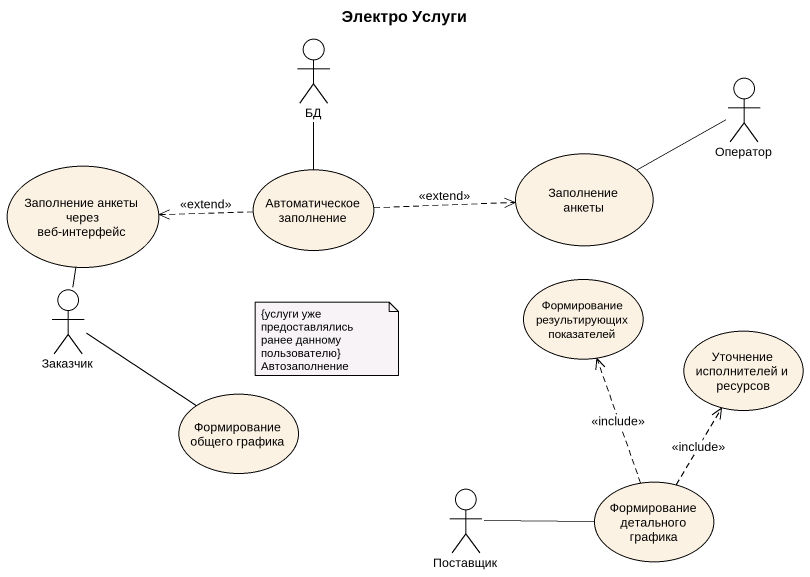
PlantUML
@startuml
title Электро Услуги
actor БД
actor Оператор
usecase "Заполнение анкеты" as Заполнение_анкеты
usecase "Заполнение анкеты через веб-интерфейс" as Заполнение_анкеты_через_веб
usecase "Автоматическое заполнение" as Автоматическое_заполнение
actor Заказчик
usecase "Формирование результирующих показателей" as Формирование_результирующих
usecase "Уточнение исполнителей и ресурсов" as Уточнение_исполнителей_и
usecase "Формирование общего графика" as Формирование_общего_графика
actor Поставщик
usecase "Формирование детального графика" as Формирование_детального
БД -- Автоматическое_заполнение
Оператор -left- Заполнение_анкеты
Автоматическое_заполнение .right.> Заполнение_анкеты : <<extend>>
Автоматическое_заполнение .left.> Заполнение_анкеты_через_веб : <<extend>>
Заказчик -up- Заполнение_анкеты_через_веб
Заказчик -right- Формирование_общего_графика
Поставщик -right- Формирование_детального
Формирование_детального .up.> Формирование_результирующих : <<include>>
Формирование_детального .up.> Уточнение_исполнителей_и : <<include>>
note as N1
  {услуги уже предоставлялись ранее данному пользователю}
  Автозаполнение
end note
@enduml
